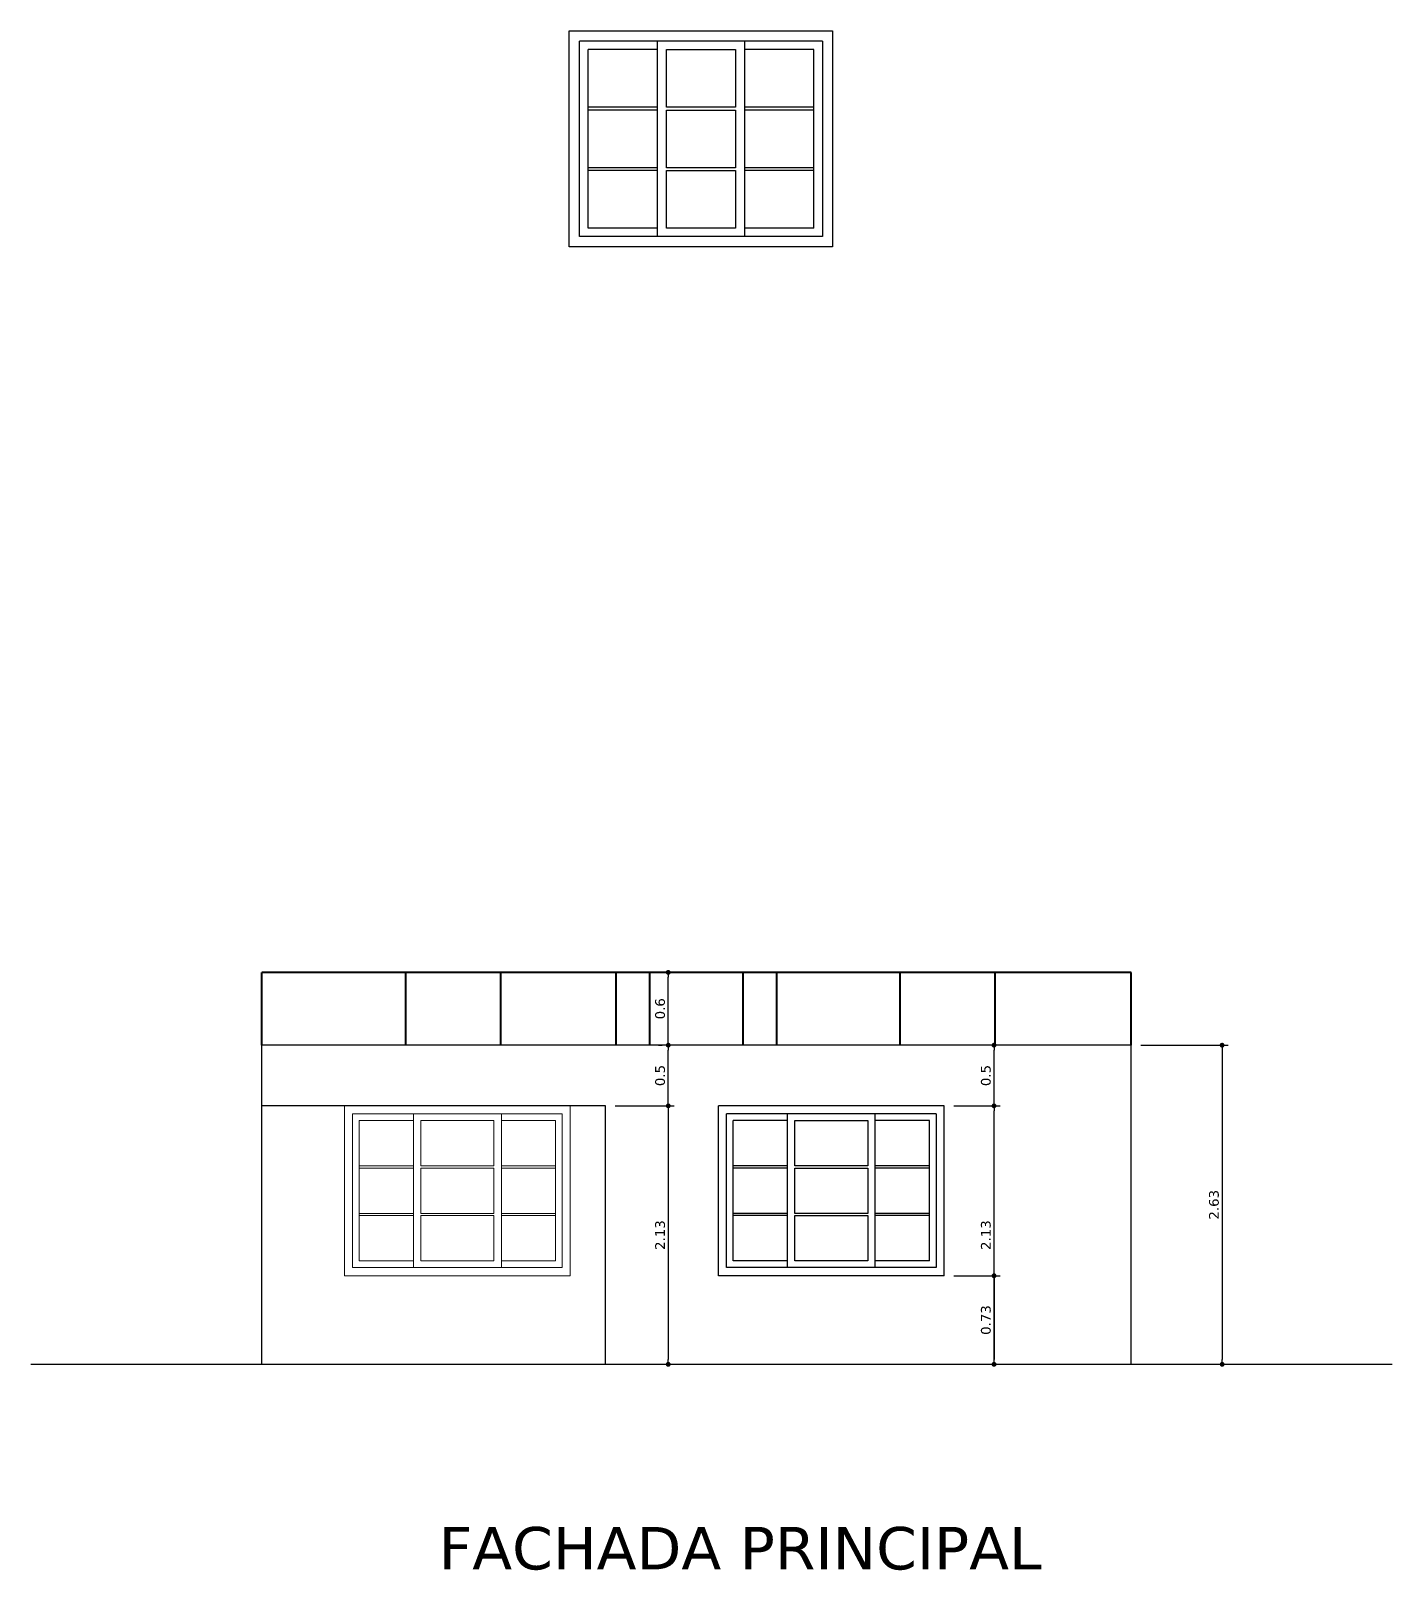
# Model space of a CAD drawing. Header units: millimetres. Extents: x -106 to 2534, y 21 to 2786.
# Drawn here: x 1156.74 to 1167.96, y 1389.36 to 1402.05 of the extents above; entities that cross this region are included whole.
import ezdxf

# ---------------------------------------------------------------- set-up
doc = ezdxf.new("R2010")
doc.units = ezdxf.units.MM
for name, color, linetype, lineweight in [('cotas 02', 132, 'Continuous', 13), ('muro adela', 202, 'Continuous', 30), ('textos', 116, 'Continuous', 40), ('vaciao', 102, 'Continuous', 40), ('vent. adela', 64, 'Continuous', 30), ('vent. atras', 52, 'Continuous', 20)]:
    doc.layers.add(name, color=color, linetype=linetype, lineweight=lineweight)
doc.layers.add('lin tierra', color=170, linetype='Continuous')
doc.styles.get("Standard").update_dxf_attribs({"font": 'verdana.ttf'})
doc.dimstyles.new('cota 1.50', dxfattribs={"dimtxt": 0.08, "dimasz": 0.04, "dimexe": 0.05, "dimexo": 0.08, "dimgap": 0.025, "dimtad": 1, "dimdsep": 46, "dimtxsty": 'Standard', "dimblk": 'DOT', "dimcen": 2.5, "dimadec": 0, "dimazin": 0, "dimtm": 1e-09, "dimtfac": 1, "dimtmove": 0, "dimatfit": 3, "dimfxl": 1, "dimarcsym": 0})

# ---------------------------------------------------------------- blocks, each defined once
blk = doc.blocks.new('_Dot')
at = {"color": 0, "linetype": 'ByBlock', "lineweight": -2}
blk.add_line((-0.5, 0), (-1, 0), dxfattribs=at)
at = {"color": 0, "linetype": 'ByBlock', "const_width": 0.5}
blk.add_lwpolyline([(-0.25, 0, 1), (0.25, 0, 1)], format="xyb", close=True, dxfattribs=at)
blk = doc.blocks.new('*D394')
at = {"layer": 'cotas 02', "color": 0, "lineweight": -2, "transparency": 16777216}
for p, q in [((1165.887, 1393.686), (1166.607, 1393.686)), ((1166.557, 1393.646), (1166.557, 1391.096)), ((1165.887, 1391.056), (1166.607, 1391.056))]:
    blk.add_line(p, q, dxfattribs=at)
at = {"layer": 'Defpoints', "color": 0, "transparency": 16777216}
for p in [(1165.807, 1393.686), (1165.807, 1391.056), (1166.557, 1391.056)]:
    blk.add_point(p, dxfattribs=at)
at = {"layer": 'cotas 02', "color": 0, "lineweight": -2, "transparency": 16777216, "xscale": 0.03999999999999999, "yscale": 0.03999999999999999, "zscale": 0.03999999999999999}
for p, rotation in [((1166.557, 1393.686), 90), ((1166.557, 1391.056), 270)]:
    blk.add_blockref('_Dot', p, dxfattribs=dict(at, rotation=rotation))
at = {"layer": 'cotas 02', "color": 0, "transparency": 16777216, "insert": (1166.49, 1392.371), "char_height": 0.08, "attachment_point": 5, "rotation": 90}
blk.add_mtext('2.63', dxfattribs=at)
blk = doc.blocks.new('*D395')
at = {"layer": 'cotas 02', "color": 0, "lineweight": -2, "transparency": 16777216}
for p, q in [((1161.557, 1393.186), (1162.044, 1393.186)), ((1161.994, 1393.146), (1161.994, 1391.096)), ((1161.557, 1391.056), (1162.044, 1391.056))]:
    blk.add_line(p, q, dxfattribs=at)
at = {"layer": 'Defpoints', "color": 0, "transparency": 16777216}
for p in [(1161.477, 1393.186), (1161.477, 1391.056), (1161.994, 1391.056)]:
    blk.add_point(p, dxfattribs=at)
at = {"layer": 'cotas 02', "color": 0, "lineweight": -2, "transparency": 16777216, "xscale": 0.03999999999999999, "yscale": 0.03999999999999999, "zscale": 0.03999999999999999}
for p, rotation in [((1161.994, 1393.186), 90), ((1161.994, 1391.056), 270)]:
    blk.add_blockref('_Dot', p, dxfattribs=dict(at, rotation=rotation))
at = {"layer": 'cotas 02', "color": 0, "transparency": 16777216, "insert": (1161.927, 1392.121), "char_height": 0.08, "attachment_point": 5, "rotation": 90}
blk.add_mtext('2.13', dxfattribs=at)
blk = doc.blocks.new('*D397')
at = {"layer": 'cotas 02', "color": 0, "lineweight": -2, "transparency": 16777216}
for p, q in [((1161.914, 1394.286), (1161.944, 1394.286)), ((1161.994, 1393.726), (1161.994, 1394.246)), ((1162.074, 1393.686), (1162.044, 1393.686))]:
    blk.add_line(p, q, dxfattribs=at)
at = {"layer": 'Defpoints', "color": 0, "transparency": 16777216}
for p in [(1161.994, 1394.286), (1161.994, 1394.286), (1161.994, 1393.686)]:
    blk.add_point(p, dxfattribs=at)
at = {"layer": 'cotas 02', "color": 0, "lineweight": -2, "transparency": 16777216, "xscale": 0.03999999999999999, "yscale": 0.03999999999999999, "zscale": 0.03999999999999999}
for p, rotation in [((1161.994, 1394.286), 90), ((1161.994, 1393.686), 270)]:
    blk.add_blockref('_Dot', p, dxfattribs=dict(at, rotation=rotation))
at = {"layer": 'cotas 02', "color": 0, "transparency": 16777216, "insert": (1161.927, 1393.986), "char_height": 0.08, "attachment_point": 5, "rotation": 90}
blk.add_mtext('0.6', dxfattribs=at)
blk = doc.blocks.new('*D398')
at = {"layer": 'cotas 02', "color": 0, "lineweight": -2, "transparency": 16777216}
for p, q in [((1164.347, 1391.786), (1164.728, 1391.786)), ((1164.678, 1391.746), (1164.678, 1391.096)), ((1164.347, 1391.056), (1164.728, 1391.056))]:
    blk.add_line(p, q, dxfattribs=at)
at = {"layer": 'Defpoints', "color": 0, "transparency": 16777216}
for p in [(1164.267, 1391.786), (1164.267, 1391.056), (1164.678, 1391.056)]:
    blk.add_point(p, dxfattribs=at)
at = {"layer": 'cotas 02', "color": 0, "lineweight": -2, "transparency": 16777216, "xscale": 0.03999999999999999, "yscale": 0.03999999999999999, "zscale": 0.03999999999999999}
for p, rotation in [((1164.678, 1391.786), 90), ((1164.678, 1391.056), 270)]:
    blk.add_blockref('_Dot', p, dxfattribs=dict(at, rotation=rotation))
at = {"layer": 'cotas 02', "color": 0, "transparency": 16777216, "insert": (1164.611, 1391.421), "char_height": 0.08, "attachment_point": 5, "rotation": 90}
blk.add_mtext('0.73', dxfattribs=at)
blk = doc.blocks.new('*D399')
at = {"layer": 'cotas 02', "color": 0, "lineweight": -2, "transparency": 16777216}
for p, q in [((1164.347, 1393.186), (1164.728, 1393.186)), ((1164.678, 1391.096), (1164.678, 1393.146)), ((1164.347, 1391.056), (1164.728, 1391.056))]:
    blk.add_line(p, q, dxfattribs=at)
at = {"layer": 'Defpoints', "color": 0, "transparency": 16777216}
for p in [(1164.267, 1393.186), (1164.678, 1393.186), (1164.267, 1391.056)]:
    blk.add_point(p, dxfattribs=at)
at = {"layer": 'cotas 02', "color": 0, "lineweight": -2, "transparency": 16777216, "xscale": 0.03999999999999999, "yscale": 0.03999999999999999, "zscale": 0.03999999999999999}
for p, rotation in [((1164.678, 1393.186), 90), ((1164.678, 1391.056), 270)]:
    blk.add_blockref('_Dot', p, dxfattribs=dict(at, rotation=rotation))
at = {"layer": 'cotas 02', "color": 0, "transparency": 16777216, "insert": (1164.611, 1392.121), "char_height": 0.08, "attachment_point": 5, "rotation": 90}
blk.add_mtext('2.13', dxfattribs=at)
blk = doc.blocks.new('*D400')
at = {"layer": 'cotas 02', "color": 0, "lineweight": -2, "transparency": 16777216}
for p, q in [((1164.758, 1393.686), (1164.728, 1393.686)), ((1164.678, 1393.226), (1164.678, 1393.646)), ((1164.347, 1393.186), (1164.728, 1393.186))]:
    blk.add_line(p, q, dxfattribs=at)
at = {"layer": 'Defpoints', "color": 0, "transparency": 16777216}
for p in [(1164.678, 1393.686), (1164.678, 1393.686), (1164.267, 1393.186)]:
    blk.add_point(p, dxfattribs=at)
at = {"layer": 'cotas 02', "color": 0, "lineweight": -2, "transparency": 16777216, "xscale": 0.03999999999999999, "yscale": 0.03999999999999999, "zscale": 0.03999999999999999}
for p, rotation in [((1164.678, 1393.686), 90), ((1164.678, 1393.186), 270)]:
    blk.add_blockref('_Dot', p, dxfattribs=dict(at, rotation=rotation))
at = {"layer": 'cotas 02', "color": 0, "transparency": 16777216, "insert": (1164.611, 1393.436), "char_height": 0.08, "attachment_point": 5, "rotation": 90}
blk.add_mtext('0.5', dxfattribs=at)
blk = doc.blocks.new('*D401')
at = {"layer": 'cotas 02', "color": 0, "lineweight": -2, "transparency": 16777216}
for p, q in [((1161.914, 1393.686), (1161.944, 1393.686)), ((1161.994, 1393.226), (1161.994, 1393.646)), ((1161.557, 1393.186), (1162.044, 1393.186))]:
    blk.add_line(p, q, dxfattribs=at)
at = {"layer": 'Defpoints', "color": 0, "transparency": 16777216}
for p in [(1161.994, 1393.686), (1161.994, 1393.686), (1161.477, 1393.186)]:
    blk.add_point(p, dxfattribs=at)
at = {"layer": 'cotas 02', "color": 0, "lineweight": -2, "transparency": 16777216, "xscale": 0.03999999999999999, "yscale": 0.03999999999999999, "zscale": 0.03999999999999999}
for p, rotation in [((1161.994, 1393.686), 90), ((1161.994, 1393.186), 270)]:
    blk.add_blockref('_Dot', p, dxfattribs=dict(at, rotation=rotation))
at = {"layer": 'cotas 02', "color": 0, "transparency": 16777216, "insert": (1161.927, 1393.436), "char_height": 0.08, "attachment_point": 5, "rotation": 90}
blk.add_mtext('0.5', dxfattribs=at)

msp = doc.modelspace()

# ---------------------------------------------------------------- linework, layer by layer
at = {"layer": 'lin tierra'}
msp.add_line((1156.742, 1391.056), (1167.958, 1391.056), dxfattribs=at)
at = {"layer": 'muro adela'}
for p, q in [((1165.807, 1393.686), (1158.647, 1393.686)), ((1158.647, 1391.056), (1158.647, 1393.686)), ((1165.807, 1391.056), (1165.807, 1393.686)), ((1161.477, 1393.186), (1158.647, 1393.186)), ((1161.477, 1391.056), (1161.477, 1393.186))]:
    msp.add_line(p, q, dxfattribs=at)
at = {"layer": 'vaciao'}
for p, q in [((1165.807, 1394.286), (1158.647, 1394.286)), ((1158.647, 1393.686), (1158.647, 1394.286)), ((1159.832, 1393.686), (1159.832, 1394.286)), ((1160.614, 1393.686), (1160.614, 1394.286)), ((1161.565, 1393.686), (1161.565, 1394.286)), ((1161.842, 1393.686), (1161.842, 1394.286)), ((1162.612, 1393.686), (1162.612, 1394.286)), ((1162.888, 1393.686), (1162.888, 1394.286)), ((1163.905, 1393.686), (1163.905, 1394.286)), ((1164.687, 1393.686), (1164.687, 1394.286)), ((1165.807, 1393.686), (1165.807, 1394.286))]:
    msp.add_line(p, q, dxfattribs=at)
at = {"layer": 'vent. adela'}
for p, q in [((1161.179, 1402.045), (1163.348, 1402.045)), ((1161.179, 1400.264), (1161.179, 1402.045)), ((1163.348, 1402.045), (1163.348, 1400.264)), ((1163.264, 1401.961), (1161.264, 1401.961)), ((1161.264, 1400.349), (1161.264, 1401.961)), ((1161.902, 1401.961), (1161.902, 1400.349)), ((1162.626, 1400.349), (1162.626, 1401.961)), ((1163.264, 1401.961), (1163.264, 1400.349)), ((1161.902, 1401.89), (1161.334, 1401.89)), ((1161.334, 1400.42), (1161.334, 1401.89)), ((1163.193, 1401.89), (1162.626, 1401.89)), ((1163.193, 1400.42), (1163.193, 1401.89)), ((1161.902, 1401.415), (1161.334, 1401.415)), ((1163.193, 1401.415), (1162.626, 1401.415)), ((1161.902, 1401.392), (1161.334, 1401.392)), ((1163.193, 1401.392), (1162.626, 1401.392)), ((1161.902, 1400.917), (1161.334, 1400.917)), ((1161.902, 1400.895), (1161.334, 1400.895)), ((1163.193, 1400.917), (1162.626, 1400.917)), ((1163.193, 1400.895), (1162.626, 1400.895)), ((1161.902, 1400.42), (1161.334, 1400.42)), ((1163.193, 1400.42), (1162.626, 1400.42)), ((1163.348, 1400.264), (1161.179, 1400.264)), ((1163.264, 1400.349), (1161.264, 1400.349)), ((1164.267, 1393.186), (1162.407, 1393.186)), ((1162.407, 1391.786), (1162.407, 1393.186)), ((1164.267, 1391.786), (1164.267, 1393.186)), ((1164.2, 1393.12), (1162.473, 1393.12)), ((1162.473, 1391.853), (1162.473, 1393.12)), ((1162.975, 1393.064), (1162.529, 1393.064)), ((1162.529, 1391.908), (1162.529, 1393.064)), ((1162.975, 1393.12), (1162.975, 1391.853)), ((1163.699, 1391.853), (1163.699, 1393.12)), ((1164.145, 1393.064), (1163.699, 1393.064)), ((1164.145, 1391.908), (1164.145, 1393.064)), ((1164.2, 1393.12), (1164.2, 1391.853)), ((1162.975, 1392.691), (1162.529, 1392.691)), ((1162.975, 1392.673), (1162.529, 1392.673)), ((1164.145, 1392.691), (1163.699, 1392.691)), ((1164.145, 1392.673), (1163.699, 1392.673)), ((1162.975, 1392.3), (1162.529, 1392.3)), ((1162.975, 1392.282), (1162.529, 1392.282)), ((1164.145, 1392.3), (1163.699, 1392.3)), ((1164.145, 1392.282), (1163.699, 1392.282)), ((1162.975, 1391.908), (1162.529, 1391.908)), ((1164.145, 1391.908), (1163.699, 1391.908)), ((1164.267, 1391.786), (1162.407, 1391.786)), ((1164.2, 1391.853), (1162.473, 1391.853))]:
    msp.add_line(p, q, dxfattribs=at)
for points in [[(1161.98, 1401.89), (1162.547, 1401.89), (1162.547, 1401.415), (1161.98, 1401.415)], [(1161.98, 1401.392), (1162.547, 1401.392), (1162.547, 1400.917), (1161.98, 1400.917)], [(1161.98, 1400.895), (1162.547, 1400.895), (1162.547, 1400.42), (1161.98, 1400.42)], [(1163.037, 1393.064), (1163.637, 1393.064), (1163.637, 1392.691), (1163.037, 1392.691)], [(1163.037, 1392.673), (1163.637, 1392.673), (1163.637, 1392.3), (1163.037, 1392.3)], [(1163.037, 1392.282), (1163.637, 1392.282), (1163.637, 1391.908), (1163.037, 1391.908)]]:
    msp.add_lwpolyline(points, close=True, dxfattribs=at)
at = {"layer": 'vent. atras'}
for p, q in [((1159.327, 1391.786), (1159.327, 1393.186)), ((1161.187, 1391.786), (1161.187, 1393.186)), ((1161.12, 1393.12), (1159.393, 1393.12)), ((1159.393, 1391.853), (1159.393, 1393.12)), ((1159.895, 1393.064), (1159.449, 1393.064)), ((1159.449, 1391.908), (1159.449, 1393.064)), ((1159.895, 1393.12), (1159.895, 1391.853)), ((1160.619, 1391.853), (1160.619, 1393.12)), ((1161.065, 1393.064), (1160.619, 1393.064)), ((1161.065, 1391.908), (1161.065, 1393.064)), ((1161.12, 1393.12), (1161.12, 1391.853)), ((1159.895, 1392.691), (1159.449, 1392.691)), ((1159.895, 1392.673), (1159.449, 1392.673)), ((1161.065, 1392.691), (1160.619, 1392.691)), ((1161.065, 1392.673), (1160.619, 1392.673)), ((1159.895, 1392.3), (1159.449, 1392.3)), ((1159.895, 1392.282), (1159.449, 1392.282)), ((1161.065, 1392.3), (1160.619, 1392.3)), ((1161.065, 1392.282), (1160.619, 1392.282)), ((1159.895, 1391.908), (1159.449, 1391.908)), ((1161.065, 1391.908), (1160.619, 1391.908)), ((1161.187, 1391.786), (1159.327, 1391.786)), ((1161.12, 1391.853), (1159.393, 1391.853))]:
    msp.add_line(p, q, dxfattribs=at)
for points in [[(1159.957, 1393.064), (1160.557, 1393.064), (1160.557, 1392.691), (1159.957, 1392.691)], [(1159.957, 1392.673), (1160.557, 1392.673), (1160.557, 1392.3), (1159.957, 1392.3)], [(1159.957, 1392.282), (1160.557, 1392.282), (1160.557, 1391.908), (1159.957, 1391.908)]]:
    msp.add_lwpolyline(points, close=True, dxfattribs=at)

# ---------------------------------------------------------------- texts
at = {"layer": 'textos', "insert": (1160.103, 1389.716), "char_height": 0.35, "width": 5.37212, "attachment_point": 1}
msp.add_mtext('FACHADA PRINCIPAL', dxfattribs=at)

# ---------------------------------------------------------------- dimensions: what is measured, and where the dimension line sits
at = {"layer": 'cotas 02'}
for base, p1, p2, override, picture, middle in [((1161.994, 1394.286), (1161.994, 1393.686), (1161.994, 1394.286), {"dimtmove": 1, "dimfxl": 0.04}, '*D397', (1161.927, 1393.986)), ((1161.994, 1393.686), (1161.477, 1393.186), (1161.994, 1393.686), {"dimtmove": 1, "dimfxl": 0.04}, '*D401', (1161.927, 1393.436)), ((1164.678, 1393.686), (1164.267, 1393.186), (1164.678, 1393.686), {"dimtmove": 1, "dimfxl": 0.04}, '*D400', (1164.611, 1393.436)), ((1166.557, 1391.056), (1165.807, 1393.686), (1165.807, 1391.056), {"dimfxl": 0.04}, '*D394', (1166.49, 1392.371)), ((1161.994, 1391.056), (1161.477, 1393.186), (1161.477, 1391.056), {"dimfxl": 0.04}, '*D395', (1161.927, 1392.121)), ((1164.678, 1393.186), (1164.267, 1391.056), (1164.267, 1393.186), {"dimtmove": 1, "dimfxl": 0.04}, '*D399', (1164.611, 1392.121)), ((1164.678, 1391.056), (1164.267, 1391.786), (1164.267, 1391.056), {"dimfxl": 0.04}, '*D398', (1164.611, 1391.421))]:
    dim = msp.add_linear_dim(base=base, p1=p1, p2=p2, angle=90, dimstyle='cota 1.50', override=override, dxfattribs=at)
    dim.commit()
    dim.dimension.update_dxf_attribs({"geometry": picture, "text_midpoint": middle})

doc.saveas('drawing.dxf')
